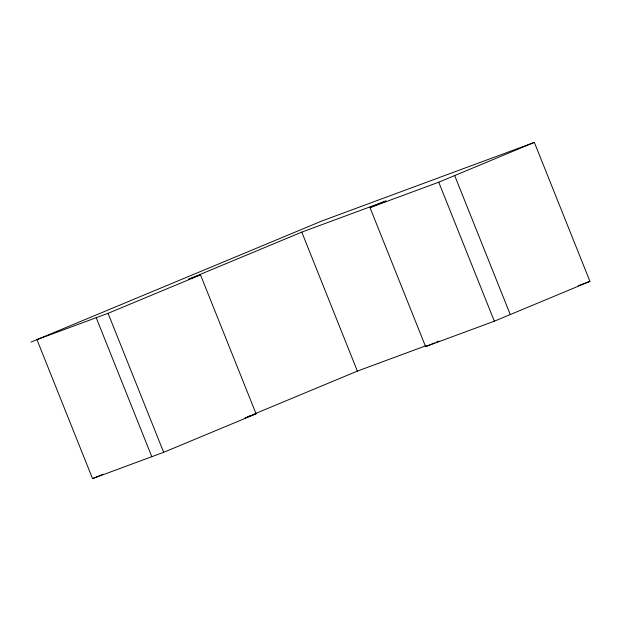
<?xml version="1.0" encoding="UTF-8"?>
<svg xmlns="http://www.w3.org/2000/svg" width="621" height="621" viewBox="0 0 621 621"><rect width="100%" height="100%" fill="white"/><g stroke="black" fill="none" stroke-linecap="round" stroke-linejoin="round"><path stroke-width="0.93" d="M31.05 342.078L322.206 220.851L534.355 142.388L589.95 281.375L494.339 321.189L425.595 346.611L370 207.624L385.936 200.987L301.783 232.114L188.644 279.217L200.49 274.839L256.085 413.827L163.657 452.313L92.545 478.612L36.95 339.625L108.07 313.318L200.49 274.839M370 207.624L438.744 182.194L534.355 142.388M92.545 478.612L103.272 474.149M247.795 416.73L250.473 415.612M252.25 414.875L357.378 371.102L426.146 345.664M425.595 346.611L434.444 342.924M436.214 342.187L438.876 341.084M578.167 285.738L589.95 281.375M245.078 417.902L256.085 413.827M454.681 175.564L510.268 314.552M438.744 182.194L494.339 321.189M301.783 232.114L357.378 371.102M108.07 313.318L163.657 452.313M96.216 317.704L151.803 456.691"/></g></svg>
